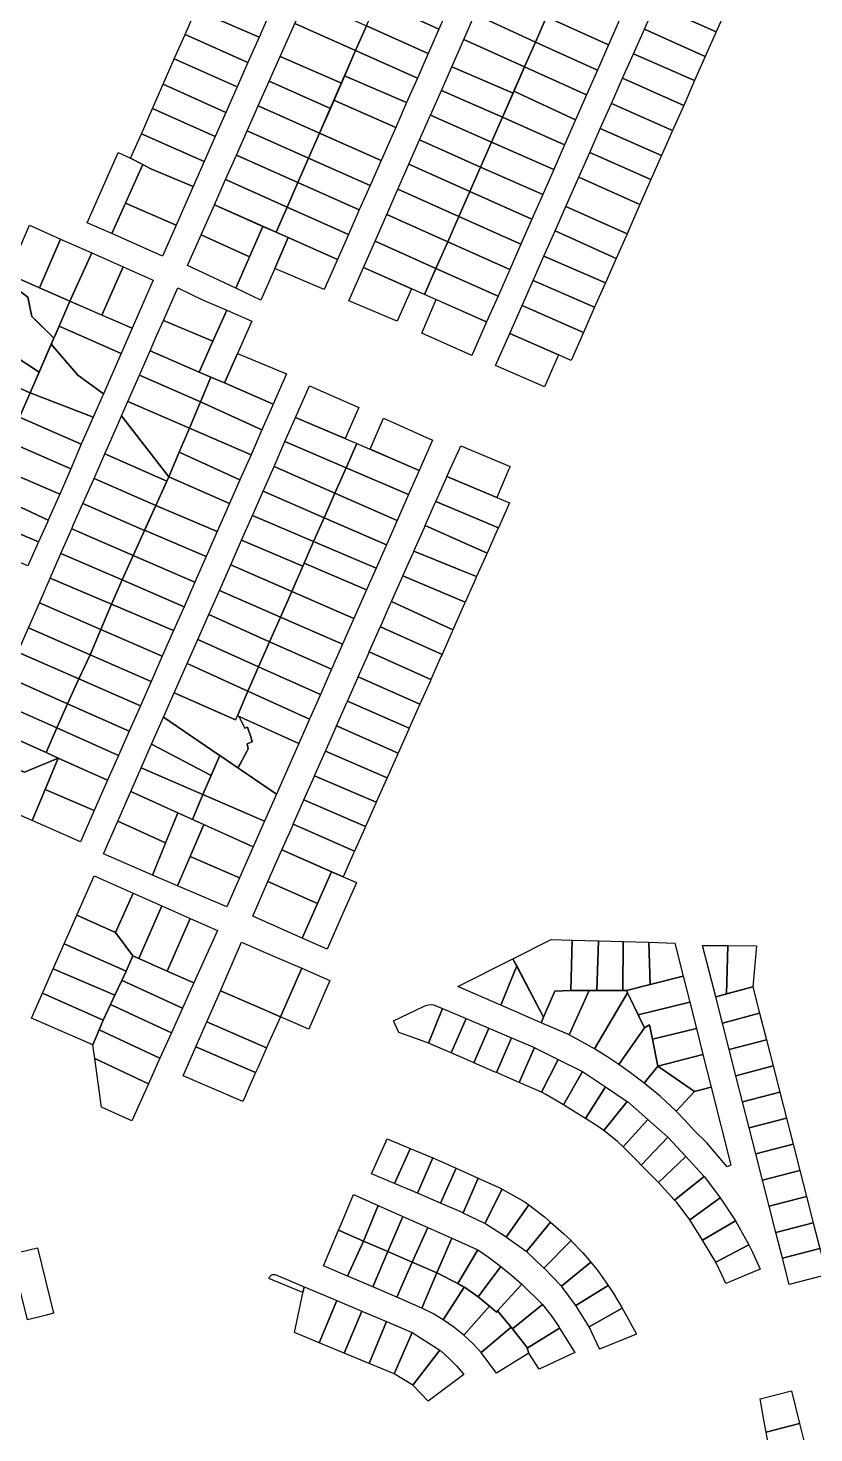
# Model space of a CAD drawing. Header units: millimetres. Extents: x 522658 to 553925, y 7796479 to 7820139.
# Drawn here: x 543915 to 544265, y 7802798 to 7803423 of the extents above; entities that cross this region are included whole.
import ezdxf

# ---------------------------------------------------------------- set-up
doc = ezdxf.new("R2010")
doc.units = ezdxf.units.MM
doc.layers.add('ZONA RESIDENCIAL 2 (ZR_2)', color=2, linetype='Continuous')

msp = doc.modelspace()

# ---------------------------------------------------------------- linework, layer by layer
at = {"layer": 'ZONA RESIDENCIAL 2 (ZR_2)'}
for points in [[(544018.38, 7803419.38), (543990.26, 7803431.51), (543995.09, 7803442.48), (544023.14, 7803430.17), (544018.38, 7803419.38)], [(544103.47, 7803434.17), (544098.46, 7803422.82), (544071, 7803435.31), (544075.85, 7803446.39), (544103.47, 7803434.17)], [(544146.42, 7803428.32), (544141.51, 7803417.17), (544114.45, 7803429.5), (544119.28, 7803440.48), (544146.42, 7803428.32)], [(544226.68, 7803432.41), (544221.98, 7803421.77), (544194.73, 7803433.71), (544199.46, 7803444.4), (544226.68, 7803432.41)], [(544066.22, 7803424.4), (544061.37, 7803413.33), (544034.29, 7803425.45), (544039.18, 7803436.47), (544066.22, 7803424.4)], [(544098.46, 7803422.82), (544093.74, 7803412.11), (544066.22, 7803424.4), (544071, 7803435.31), (544098.46, 7803422.82)], [(544178.93, 7803427.11), (544174.03, 7803415.96), (544146.42, 7803428.32), (544151.26, 7803439.31), (544178.93, 7803427.11)], [(544013.37, 7803408.02), (543985.41, 7803420.5), (543990.26, 7803431.51), (544018.38, 7803419.38), (544013.37, 7803408.02)], [(544141.51, 7803417.17), (544136.65, 7803406.13), (544109.54, 7803418.33), (544114.45, 7803429.5), (544141.51, 7803417.17)], [(544174.03, 7803415.96), (544169.04, 7803404.63), (544141.51, 7803417.17), (544146.42, 7803428.32), (544174.03, 7803415.96)], [(544217.09, 7803410.7), (544189.97, 7803422.95), (544194.73, 7803433.71), (544221.98, 7803421.77), (544217.09, 7803410.7)], [(544055.02, 7803398.83), (544027.73, 7803410.66), (544034.29, 7803425.45), (544061.37, 7803413.33), (544055.02, 7803398.83)], [(544093.74, 7803412.11), (544088.85, 7803401.03), (544061.37, 7803413.33), (544066.22, 7803424.4), (544093.74, 7803412.11)], [(544212.35, 7803399.96), (544185.07, 7803411.87), (544189.97, 7803422.95), (544217.09, 7803410.7), (544212.35, 7803399.96)], [(544008.63, 7803397.26), (543980.61, 7803409.62), (543985.41, 7803420.5), (544013.37, 7803408.02), (544008.63, 7803397.26)], [(544136.65, 7803406.13), (544131.46, 7803394.33), (544104.15, 7803406.08), (544109.54, 7803418.33), (544136.65, 7803406.13)], [(544169.04, 7803404.63), (544164.24, 7803393.71), (544136.65, 7803406.13), (544141.51, 7803417.17), (544169.04, 7803404.63)], [(544003.59, 7803385.83), (543975.66, 7803398.39), (543980.61, 7803409.62), (544008.63, 7803397.26), (544003.59, 7803385.83)], [(544055.02, 7803398.83), (544050.1, 7803387.62), (544022.88, 7803399.71), (544027.73, 7803410.66), (544055.02, 7803398.83)], [(544084.06, 7803390.17), (544056.46, 7803402.14), (544061.37, 7803413.33), (544088.85, 7803401.03), (544084.06, 7803390.17)], [(544207.49, 7803388.95), (544180.29, 7803401.06), (544185.07, 7803411.87), (544212.35, 7803399.96), (544207.49, 7803388.95)], [(544131.46, 7803394.33), (544126.75, 7803383.62), (544099.55, 7803395.62), (544104.15, 7803406.08), (544131.46, 7803394.33)], [(544164.24, 7803393.71), (544159.29, 7803382.45), (544131.86, 7803395.23), (544136.65, 7803406.13), (544164.24, 7803393.71)], [(544003.59, 7803385.83), (543998.83, 7803375.04), (543970.86, 7803387.51), (543975.66, 7803398.39), (544003.59, 7803385.83)], [(544050.1, 7803387.62), (544045.25, 7803376.55), (544017.99, 7803388.69), (544022.88, 7803399.71), (544050.1, 7803387.62)], [(544084.06, 7803390.17), (544079.2, 7803379.14), (544051.68, 7803391.23), (544056.46, 7803402.14), (544084.06, 7803390.17)], [(544202.53, 7803377.7), (544175.3, 7803389.78), (544180.29, 7803401.06), (544207.49, 7803388.95), (544202.53, 7803377.7)], [(544079.2, 7803379.14), (544072.67, 7803364.34), (544045.25, 7803376.55), (544051.68, 7803391.23), (544079.2, 7803379.14)], [(544126.75, 7803383.62), (544121.9, 7803372.59), (544094.69, 7803384.57), (544099.55, 7803395.62), (544126.75, 7803383.62)], [(544159.29, 7803382.45), (544154.43, 7803371.41), (544126.75, 7803383.62), (544131.86, 7803395.23), (544159.29, 7803382.45)], [(543998.83, 7803375.04), (543993.97, 7803364.01), (543965.93, 7803376.33), (543970.86, 7803387.51), (543998.83, 7803375.04)], [(544045.25, 7803376.55), (544040.38, 7803365.44), (544013.07, 7803377.6), (544017.99, 7803388.69), (544045.25, 7803376.55)], [(544121.9, 7803372.59), (544117.02, 7803361.49), (544089.83, 7803373.52), (544094.43, 7803383.98), (544094.69, 7803384.57), (544121.9, 7803372.59)], [(544197.66, 7803366.68), (544170.35, 7803378.59), (544175.3, 7803389.78), (544202.53, 7803377.7), (544197.66, 7803366.68)], [(544121.9, 7803372.59), (544126.75, 7803383.62), (544154.43, 7803371.41), (544149.59, 7803360.41), (544121.9, 7803372.59)], [(544192.92, 7803355.94), (544165.65, 7803367.96), (544170.35, 7803378.59), (544197.66, 7803366.68), (544192.92, 7803355.94)], [(543970.19, 7803360.73), (543961.13, 7803365.43), (543965.93, 7803376.33), (543993.97, 7803364.01), (543989.06, 7803352.87), (543970.19, 7803360.73)], [(544040.38, 7803365.44), (544035.61, 7803354.55), (544008.26, 7803366.75), (544013.07, 7803377.6), (544040.38, 7803365.44)], [(544072.67, 7803364.34), (544067.77, 7803353.24), (544040.38, 7803365.44), (544045.25, 7803376.55), (544072.67, 7803364.34)], [(544117.02, 7803361.49), (544112.22, 7803350.59), (544085.09, 7803362.75), (544089.83, 7803373.52), (544117.02, 7803361.49)], [(544117.02, 7803361.49), (544121.9, 7803372.59), (544149.59, 7803360.41), (544144.68, 7803349.25), (544117.02, 7803361.49)], [(543966.41, 7803362.31), (543952.77, 7803331.8), (543941.85, 7803336.65), (543955.3, 7803367.17), (543955.62, 7803367.89), (543961.13, 7803365.43), (543966.55, 7803362.62), (543966.41, 7803362.31)], [(544035.61, 7803354.55), (544030.85, 7803343.67), (544003.46, 7803355.93), (544008.26, 7803366.75), (544035.61, 7803354.55)], [(544067.77, 7803353.24), (544062.96, 7803342.34), (544035.61, 7803354.55), (544040.38, 7803365.44), (544067.77, 7803353.24)], [(544188.02, 7803344.85), (544160.81, 7803357.02), (544165.65, 7803367.96), (544192.92, 7803355.94), (544188.02, 7803344.85)], [(543989.06, 7803352.87), (543981.46, 7803335.63), (543958.84, 7803345.37), (543966.41, 7803362.31), (543966.55, 7803362.62), (543970.19, 7803360.73), (543989.06, 7803352.87)], [(544112.22, 7803350.59), (544107.31, 7803339.44), (544080.18, 7803351.59), (544085.09, 7803362.75), (544112.22, 7803350.59)], [(544144.68, 7803349.25), (544139.83, 7803338.22), (544112.22, 7803350.59), (544117.02, 7803361.49), (544144.68, 7803349.25)], [(544030.85, 7803343.67), (544025.92, 7803332.42), (543998.44, 7803344.6), (544003.46, 7803355.93), (544030.85, 7803343.67)], [(544062.96, 7803342.34), (544058.16, 7803331.46), (544030.85, 7803343.67), (544035.61, 7803354.55), (544062.96, 7803342.34)], [(544182.24, 7803331.76), (544155.02, 7803343.94), (544160.81, 7803357.02), (544188.02, 7803344.85), (544182.24, 7803331.76)], [(544107.31, 7803339.44), (544102.38, 7803328.22), (544075.23, 7803340.33), (544080.18, 7803351.59), (544107.31, 7803339.44)], [(544139.83, 7803338.22), (544134.93, 7803327.07), (544107.31, 7803339.44), (544112.22, 7803350.59), (544139.83, 7803338.22)], [(543981.46, 7803335.63), (543975.35, 7803321.77), (543952.77, 7803331.8), (543958.84, 7803345.37), (543981.46, 7803335.63)], [(544014.14, 7803321.55), (543992.5, 7803331.21), (543998.44, 7803344.6), (544020.06, 7803335.02), (544014.14, 7803321.55)], [(544058.16, 7803331.46), (544053.24, 7803320.31), (544025.92, 7803332.42), (544030.85, 7803343.67), (544058.16, 7803331.46)], [(544102.38, 7803328.22), (544097.15, 7803316.32), (544070, 7803328.43), (544075.23, 7803340.33), (544102.38, 7803328.22)], [(544177.4, 7803320.78), (544150.19, 7803333.03), (544155.02, 7803343.94), (544182.24, 7803331.76), (544177.4, 7803320.78)], [(543929.98, 7803329.42), (543920.49, 7803307.7), (543906.79, 7803313.69), (543916.18, 7803335.55), (543929.98, 7803329.42)], [(544007.96, 7803307.49), (544020.06, 7803335.02), (544025.92, 7803332.42), (544031.27, 7803330.05), (544025.39, 7803316.32), (544019.17, 7803302.18), (544007.96, 7803307.49)], [(544134.93, 7803327.07), (544130.01, 7803315.89), (544102.38, 7803328.22), (544107.31, 7803339.44), (544134.93, 7803327.07)], [(543943.86, 7803323.26), (543934.08, 7803301.75), (543920.49, 7803307.7), (543929.98, 7803329.42), (543943.86, 7803323.26)], [(544014.14, 7803321.55), (544007.96, 7803307.49), (543986.5, 7803317.66), (543992.5, 7803331.21), (544014.14, 7803321.55)], [(544025.39, 7803316.32), (544031.27, 7803330.05), (544053.24, 7803320.31), (544047.31, 7803306.87), (544025.39, 7803316.32)], [(544097.15, 7803316.32), (544092.04, 7803304.7), (544064.85, 7803316.71), (544070, 7803328.43), (544097.15, 7803316.32)], [(544130.01, 7803315.89), (544124.78, 7803303.99), (544097.15, 7803316.32), (544102.38, 7803328.22), (544130.01, 7803315.89)], [(544172.61, 7803309.92), (544145.23, 7803321.82), (544150.19, 7803333.03), (544177.4, 7803320.78), (544172.61, 7803309.92)], [(543934.08, 7803301.75), (543943.86, 7803323.26), (543957.8, 7803317.07), (543948.37, 7803295.5), (543934.08, 7803301.75)], [(544167.79, 7803299), (544140.42, 7803310.94), (544145.23, 7803321.82), (544172.61, 7803309.92), (544168.26, 7803300.07), (544167.79, 7803299)], [(543948.37, 7803295.5), (543957.8, 7803317.07), (543971.16, 7803311.13), (543961.77, 7803289.64), (543948.37, 7803295.5)], [(544086.21, 7803307.28), (544079.88, 7803292.86), (544058.33, 7803301.87), (544064.85, 7803316.71), (544086.21, 7803307.28)], [(544092.04, 7803304.7), (544097.15, 7803316.32), (544124.78, 7803303.99), (544119.72, 7803292.48), (544092.04, 7803304.7)], [(543926.98, 7803285.32), (543920.42, 7803270.15), (543909.19, 7803277.53), (543895.2, 7803286.69), (543901.06, 7803300.34), (543902.31, 7803303.25), (543905.62, 7803310.97), (543915.3, 7803303.44), (543917.15, 7803294.91), (543919.32, 7803292.8), (543926.98, 7803285.32)], [(543926.98, 7803285.32), (543917.15, 7803294.91), (543915.3, 7803303.44), (543905.62, 7803310.97), (543906.79, 7803313.69), (543934.08, 7803301.75), (543927.35, 7803286.18), (543926.98, 7803285.32)], [(544167.79, 7803299), (544162.85, 7803287.81), (544135.49, 7803299.79), (544140.42, 7803310.94), (544167.79, 7803299)], [(544003.99, 7803297.77), (543997.78, 7803283.91), (543987.09, 7803288.4), (543975.78, 7803293.15), (543982.15, 7803307.66), (543993.17, 7803302.38), (544003.99, 7803297.77)], [(543956.9, 7803278.49), (543929.25, 7803290.58), (543934.08, 7803301.75), (543961.77, 7803289.64), (543956.9, 7803278.49)], [(544002.9, 7803265.31), (543996.86, 7803267.94), (543991.72, 7803270.17), (543997.78, 7803283.91), (544003.99, 7803297.77), (544015.1, 7803292.85), (544008.69, 7803278.39), (544002.9, 7803265.31)], [(544113.13, 7803277.5), (544090.78, 7803287.49), (544097.26, 7803302.4), (544119.72, 7803292.48), (544113.13, 7803277.5)], [(544162.85, 7803287.81), (544157.33, 7803275.3), (544151.74, 7803277.76), (544129.98, 7803287.33), (544135.49, 7803299.79), (544162.85, 7803287.81)], [(543949.04, 7803260.52), (543937.63, 7803268.71), (543925.79, 7803282.56), (543929.25, 7803290.58), (543956.9, 7803278.49), (543949.04, 7803260.52)], [(543991.72, 7803270.17), (543969.85, 7803279.68), (543972.74, 7803286.25), (543975.78, 7803293.15), (543997.78, 7803283.91), (543991.72, 7803270.17)], [(543920.42, 7803270.15), (543916.4, 7803260.84), (543889.2, 7803272.73), (543895.2, 7803286.69), (543920.42, 7803270.15)], [(544145.45, 7803263.5), (544123.68, 7803273.08), (544129.98, 7803287.33), (544151.74, 7803277.76), (544145.45, 7803263.5)], [(543949.04, 7803260.52), (543944.49, 7803250.1), (543916.4, 7803260.84), (543925.79, 7803282.56), (543937.63, 7803268.71), (543949.04, 7803260.52)], [(543996.86, 7803267.94), (543992.22, 7803256.91), (543965.05, 7803268.79), (543969.71, 7803279.37), (543969.85, 7803279.68), (543991.72, 7803270.17), (543996.86, 7803267.94)], [(544024.68, 7803255.84), (544022.29, 7803256.88), (544002.9, 7803265.31), (544008.69, 7803278.39), (544030.65, 7803269.38), (544024.68, 7803255.84)], [(543911.72, 7803250), (543884.55, 7803261.88), (543889.2, 7803272.73), (543916.4, 7803260.84), (543911.72, 7803250)], [(543992.22, 7803256.91), (543987.3, 7803245.21), (543959.88, 7803257.05), (543965.05, 7803268.79), (543992.22, 7803256.91)], [(543996.86, 7803267.94), (544002.9, 7803265.31), (544022.29, 7803256.88), (544024.68, 7803255.84), (544024.55, 7803255.54), (544024.38, 7803255.15), (544019.63, 7803244.37), (543992.22, 7803256.91), (543996.86, 7803267.94)], [(543944.49, 7803250.1), (543939.19, 7803237.98), (543911.72, 7803250), (543916.4, 7803260.84), (543944.49, 7803250.1)], [(544062.76, 7803254.4), (544056.65, 7803240.5), (544034.64, 7803249.91), (544040.83, 7803263.97), (544062.76, 7803254.4)], [(543978.13, 7803223.41), (543967.27, 7803237.43), (543957.05, 7803250.62), (543959.88, 7803257.05), (543987.3, 7803245.21), (543982.77, 7803234.44), (543978.13, 7803223.41)], [(543987.3, 7803245.21), (543992.22, 7803256.91), (544019.63, 7803244.37), (544014.78, 7803233.35), (543987.3, 7803245.21)], [(543939.19, 7803237.98), (543934.49, 7803226.99), (543906.98, 7803239.03), (543911.72, 7803250), (543939.19, 7803237.98)], [(543978.13, 7803223.41), (543977.3, 7803221.59), (543949.62, 7803233.75), (543955.39, 7803246.85), (543956.91, 7803250.3), (543957.05, 7803250.62), (543967.27, 7803237.43), (543978.13, 7803223.41)], [(544061.84, 7803238.28), (544057.11, 7803227.52), (544029.9, 7803239.16), (544034.64, 7803249.91), (544061.84, 7803238.28)], [(544095.65, 7803239.86), (544089.7, 7803226.36), (544067.77, 7803235.74), (544073.85, 7803249.57), (544095.65, 7803239.86)], [(543982.77, 7803234.44), (543987.3, 7803245.21), (544014.78, 7803233.35), (544009.85, 7803222.16), (543982.77, 7803234.44)], [(543902.07, 7803227.68), (543906.98, 7803239.03), (543934.49, 7803226.99), (543929.82, 7803216.07), (543929.66, 7803215.71), (543902.07, 7803227.68)], [(544005.22, 7803211.65), (543978.13, 7803223.41), (543982.77, 7803234.44), (544009.85, 7803222.16), (544005.22, 7803211.65)], [(544057.11, 7803227.52), (544052.13, 7803216.18), (544025.02, 7803228.12), (544029.9, 7803239.16), (544057.11, 7803227.52)], [(544057.11, 7803227.52), (544061.84, 7803238.28), (544089.7, 7803226.36), (544084.96, 7803215.61), (544057.11, 7803227.52)], [(544129.67, 7803226.92), (544124.22, 7803214.23), (544102.06, 7803223.57), (544107.73, 7803236.31), (544108.16, 7803237.28), (544130.14, 7803228.02), (544129.67, 7803226.92)], [(543897.36, 7803216.76), (543902.07, 7803227.68), (543929.66, 7803215.71), (543924.48, 7803204.19), (543897.36, 7803216.76)], [(543977.3, 7803221.59), (543972.38, 7803210.75), (543944.87, 7803222.73), (543949.62, 7803233.75), (543977.3, 7803221.59)], [(544052.13, 7803216.18), (544047.33, 7803205.24), (544020.16, 7803217.09), (544025.02, 7803228.12), (544052.13, 7803216.18)], [(543972.38, 7803210.75), (543967.28, 7803199.52), (543939.89, 7803211.64), (543944.87, 7803222.73), (543972.38, 7803210.75)], [(544005.22, 7803211.65), (543999.73, 7803199.17), (543972.38, 7803210.75), (543977.3, 7803221.59), (543978.13, 7803223.41), (544005.22, 7803211.65)], [(544052.13, 7803216.18), (544057.11, 7803227.52), (544084.96, 7803215.61), (544079.83, 7803203.97), (544052.13, 7803216.18)], [(544129.45, 7803210.93), (544124.93, 7803200.77), (544097.13, 7803212.48), (544101.71, 7803222.78), (544102.06, 7803223.57), (544124.22, 7803214.23), (544129.86, 7803211.85), (544129.45, 7803210.93)], [(543892.78, 7803206.17), (543897.36, 7803216.76), (543924.48, 7803204.19), (543924.1, 7803203.36), (543920.14, 7803194.57), (543892.78, 7803206.17)], [(544047.33, 7803205.24), (544042.66, 7803194.64), (544015.38, 7803206.23), (544020.16, 7803217.09), (544047.33, 7803205.24)], [(544047.33, 7803205.24), (544052.13, 7803216.18), (544079.83, 7803203.97), (544075.06, 7803193.15), (544047.33, 7803205.24)], [(543967.28, 7803199.52), (543962.27, 7803188.48), (543934.93, 7803200.38), (543935.62, 7803201.95), (543939.89, 7803211.64), (543967.28, 7803199.52)], [(543994.81, 7803188.02), (543967.34, 7803199.66), (543972.38, 7803210.75), (543999.73, 7803199.17), (543994.81, 7803188.02)], [(544124.47, 7803199.74), (544119.9, 7803189.47), (544092.34, 7803201.73), (544096.71, 7803211.54), (544097.13, 7803212.48), (544124.93, 7803200.77), (544124.47, 7803199.74)], [(543915.32, 7803183.85), (543888.12, 7803195.38), (543892.78, 7803206.17), (543920.14, 7803194.57), (543915.32, 7803183.85)], [(544037.85, 7803183.7), (544010.56, 7803195.29), (544015.38, 7803206.23), (544042.66, 7803194.64), (544037.85, 7803183.7)], [(544042.66, 7803194.64), (544047.33, 7803205.24), (544075.06, 7803193.15), (544070.5, 7803182.81), (544042.66, 7803194.64)], [(543962.27, 7803188.48), (543957.31, 7803177.53), (543930.09, 7803189.28), (543934.93, 7803200.38), (543962.27, 7803188.48)], [(543994.81, 7803188.02), (543994.67, 7803187.7), (543989.75, 7803176.53), (543962.27, 7803188.48), (543967.28, 7803199.52), (543967.34, 7803199.66), (543994.81, 7803188.02)], [(544119.04, 7803187.53), (544115.27, 7803179.04), (544106.97, 7803182.42), (544087.32, 7803190.43), (544091.97, 7803200.89), (544092.34, 7803201.73), (544119.9, 7803189.47), (544119.61, 7803188.82), (544119.04, 7803187.53)], [(544037.85, 7803183.7), (544032.91, 7803172.45), (544005.71, 7803184.27), (544010.56, 7803195.29), (544037.85, 7803183.7)], [(544066.27, 7803173.19), (544038.43, 7803185.02), (544042.66, 7803194.64), (544070.5, 7803182.81), (544066.27, 7803173.19)], [(544114.14, 7803176.5), (544110.17, 7803167.59), (544082.4, 7803179.37), (544086.49, 7803188.57), (544086.92, 7803189.53), (544087.32, 7803190.43), (544106.97, 7803182.42), (544115.27, 7803179.04), (544114.14, 7803176.5)], [(543957.31, 7803177.53), (543952.7, 7803166.76), (543925.34, 7803178.4), (543930.09, 7803189.28), (543957.31, 7803177.53)], [(543957.31, 7803177.53), (543962.27, 7803188.48), (543989.75, 7803176.53), (543984.94, 7803165.61), (543957.31, 7803177.53)], [(544032.91, 7803172.45), (544027.88, 7803161.01), (544000.68, 7803172.84), (544005.71, 7803184.27), (544032.91, 7803172.45)], [(544066.27, 7803173.19), (544060.63, 7803160.41), (544032.91, 7803172.45), (544038.43, 7803185.02), (544066.27, 7803173.19)], [(543952.7, 7803166.76), (543947.89, 7803155.49), (543920.55, 7803167.42), (543925.34, 7803178.4), (543952.7, 7803166.76)], [(544109.32, 7803165.67), (544104.71, 7803155.29), (544077.35, 7803168.02), (544082.08, 7803178.66), (544082.4, 7803179.37), (544110.17, 7803167.59), (544109.91, 7803167), (544109.32, 7803165.67)], [(543952.7, 7803166.76), (543957.31, 7803177.53), (543984.94, 7803165.61), (543980.28, 7803155.03), (543952.7, 7803166.76)], [(544027.88, 7803161.01), (544023.07, 7803150.05), (543995.97, 7803162.15), (544000.68, 7803172.84), (544027.88, 7803161.01)], [(544060.63, 7803160.41), (544055.58, 7803148.96), (544027.88, 7803161.01), (544032.91, 7803172.45), (544060.63, 7803160.41)], [(543947.89, 7803155.49), (543943.09, 7803144.24), (543915.65, 7803156.2), (543920.55, 7803167.42), (543947.89, 7803155.49)], [(543947.89, 7803155.49), (543952.7, 7803166.76), (543980.28, 7803155.03), (543975.23, 7803143.57), (543947.89, 7803155.49)], [(544099.84, 7803144.34), (544072.38, 7803156.74), (544076.9, 7803167), (544077.35, 7803168.02), (544104.71, 7803155.29), (544104.51, 7803154.83), (544104.27, 7803154.3), (544099.84, 7803144.34)], [(544023.07, 7803150.05), (544018.15, 7803138.86), (543991.04, 7803150.96), (543995.97, 7803162.15), (544023.07, 7803150.05)], [(544023.07, 7803150.05), (544027.88, 7803161.01), (544055.58, 7803148.96), (544050.64, 7803137.75), (544023.07, 7803150.05)], [(543943.09, 7803144.24), (543938.12, 7803133.5), (543910.92, 7803145.36), (543915.65, 7803156.2), (543943.09, 7803144.24)], [(543943.09, 7803144.24), (543947.89, 7803155.49), (543975.23, 7803143.57), (543970.3, 7803132.37), (543943.09, 7803144.24)], [(544094.92, 7803133.27), (544067.42, 7803145.49), (544072.13, 7803156.18), (544072.18, 7803156.29), (544072.38, 7803156.74), (544099.84, 7803144.34), (544099.71, 7803144.04), (544099.38, 7803143.3), (544094.92, 7803133.27)], [(544018.15, 7803138.86), (544013.4, 7803128.04), (543986.35, 7803140.31), (543991.04, 7803150.96), (544018.15, 7803138.86)], [(544018.15, 7803138.86), (544023.07, 7803150.05), (544050.64, 7803137.75), (544045.7, 7803126.56), (544018.15, 7803138.86)], [(543938.12, 7803133.5), (543933.01, 7803122.44), (543906.11, 7803134.34), (543910.92, 7803145.36), (543938.12, 7803133.5)], [(543938.12, 7803133.5), (543943.09, 7803144.24), (543970.3, 7803132.37), (543965.53, 7803121.54), (543938.12, 7803133.5)], [(544013.4, 7803128.04), (544008.68, 7803117.09), (544007.86, 7803115.22), (543980.58, 7803127.21), (543986.35, 7803140.31), (544013.4, 7803128.04)], [(544089.98, 7803122.16), (544062.51, 7803134.33), (544067.07, 7803144.69), (544067.42, 7803145.49), (544094.92, 7803133.27), (544094.65, 7803132.66), (544089.98, 7803122.16)], [(543933.01, 7803122.44), (543928.3, 7803111.63), (543901.43, 7803123.63), (543906.11, 7803134.34), (543933.01, 7803122.44)], [(544013.4, 7803128.04), (544018.15, 7803138.86), (544045.7, 7803126.56), (544040.86, 7803115.58), (544013.4, 7803128.04)], [(544089.85, 7803121.87), (544085.24, 7803111.5), (544057.78, 7803123.61), (544062.31, 7803133.88), (544062.51, 7803134.33), (544089.98, 7803122.16), (544089.85, 7803121.87)], [(543933.01, 7803122.44), (543938.12, 7803133.5), (543965.53, 7803121.54), (543960.56, 7803110.25), (543933.01, 7803122.44)], [(544008.68, 7803117.09), (544013.4, 7803128.04), (544040.86, 7803115.58), (544036.05, 7803104.67), (544008.68, 7803117.09)], [(543928.3, 7803111.63), (543923.52, 7803100.64), (543896.66, 7803112.7), (543901.43, 7803123.63), (543928.3, 7803111.63)], [(543928.3, 7803111.63), (543933.01, 7803122.44), (543960.56, 7803110.25), (543955.77, 7803099.37), (543928.3, 7803111.63)], [(543980.58, 7803127.21), (544007.86, 7803115.22), (544008.68, 7803117.09), (544009.47, 7803116.73), (544009.68, 7803116.29), (544012.01, 7803111.46), (544013.17, 7803111.97), (544014.76, 7803107.65), (544015.32, 7803105.47), (544013, 7803104.51), (544013.5, 7803102.25), (544013.07, 7803101.44), (544009.72, 7803095.37), (544008.89, 7803093.86), (544000.85, 7803099.37), (544000.57, 7803099.56), (543975.86, 7803116.5), (543980.58, 7803127.21)], [(544080.32, 7803100.46), (544052.9, 7803112.55), (544057.46, 7803122.89), (544057.78, 7803123.61), (544085.24, 7803111.5), (544085.05, 7803111.08), (544080.32, 7803100.46)], [(543997.05, 7803090.5), (543970.5, 7803104.35), (543975.86, 7803116.5), (544000.57, 7803099.56), (544000.85, 7803099.37), (543997.05, 7803090.5)], [(544013.07, 7803101.44), (544013.5, 7803102.25), (544013, 7803104.51), (544015.32, 7803105.47), (544014.76, 7803107.65), (544013.17, 7803111.97), (544012.01, 7803111.46), (544009.68, 7803116.29), (544009.47, 7803116.73), (544036.05, 7803104.67), (544031.59, 7803094.54), (544026.08, 7803082.07), (544008.89, 7803093.86), (544009.72, 7803095.37), (544013.07, 7803101.44)], [(543928.92, 7803098.22), (543913.81, 7803091.86), (543909.9, 7803093.63), (543891.86, 7803101.71), (543896.66, 7803112.7), (543923.52, 7803100.64), (543928.92, 7803098.22)], [(543923.52, 7803100.64), (543928.3, 7803111.63), (543955.77, 7803099.37), (543950.91, 7803088.35), (543928.92, 7803098.22), (543923.52, 7803100.64)], [(544075.44, 7803089.45), (544047.92, 7803101.27), (544052.74, 7803112.19), (544052.9, 7803112.55), (544080.32, 7803100.46), (544080.17, 7803100.11), (544075.44, 7803089.45)], [(543997.05, 7803090.5), (543993.38, 7803081.92), (543992.53, 7803082.29), (543965.87, 7803093.83), (543970.5, 7803104.35), (543997.05, 7803090.5)], [(543928.92, 7803098.22), (543923.06, 7803084.16), (543917.31, 7803070.35), (543902.55, 7803076.8), (543909.9, 7803093.63), (543913.81, 7803091.86), (543928.92, 7803098.22)], [(543944.98, 7803074.87), (543923.06, 7803084.16), (543928.92, 7803098.22), (543950.91, 7803088.35), (543944.98, 7803074.87)], [(543993.38, 7803081.92), (544000.85, 7803099.37), (544026.08, 7803082.07), (544020.78, 7803070.06), (543993.38, 7803081.92)], [(544070.56, 7803078.51), (544043.09, 7803090.31), (544047.8, 7803100.99), (544047.92, 7803101.27), (544075.44, 7803089.45), (544075.31, 7803089.17), (544070.56, 7803078.51)], [(543993.38, 7803081.92), (543988.65, 7803070.89), (543987.7, 7803071.32), (543961.22, 7803083.26), (543965.87, 7803093.83), (543992.53, 7803082.29), (543993.38, 7803081.92)], [(544065.79, 7803067.79), (544038.36, 7803079.55), (544042.92, 7803089.92), (544043.09, 7803090.31), (544070.56, 7803078.51), (544070.37, 7803078.08), (544065.79, 7803067.79)], [(543944.98, 7803074.87), (543938.84, 7803060.93), (543917.31, 7803070.35), (543923.06, 7803084.16), (543944.98, 7803074.87)], [(543976.74, 7803060.48), (543955.42, 7803070.1), (543961.22, 7803083.26), (543982.23, 7803073.79), (543976.74, 7803060.48)], [(543988.65, 7803070.89), (543993.38, 7803081.92), (544020.78, 7803070.06), (544015.76, 7803058.67), (543988.65, 7803070.89)], [(544065.45, 7803067.02), (544060.89, 7803056.76), (544033.61, 7803068.8), (544038.07, 7803078.9), (544038.36, 7803079.55), (544065.79, 7803067.79), (544065.68, 7803067.53), (544065.45, 7803067.02)], [(543993.79, 7803068.58), (543981.99, 7803041.32), (543970.82, 7803046.12), (543982.23, 7803073.79), (543993.79, 7803068.58)], [(543976.74, 7803060.48), (543970.82, 7803046.12), (543949, 7803055.5), (543955.42, 7803070.1), (543976.74, 7803060.48)], [(544009.67, 7803044.87), (543987.62, 7803054.34), (543993.79, 7803068.58), (544015.76, 7803058.67), (544009.67, 7803044.87)], [(544055.79, 7803045.29), (544028.56, 7803057.33), (544033.34, 7803068.18), (544033.61, 7803068.8), (544060.89, 7803056.76), (544060.61, 7803056.12), (544055.79, 7803045.29)], [(544009.67, 7803044.87), (544003.95, 7803031.89), (543981.99, 7803041.32), (543987.62, 7803054.34), (544009.67, 7803044.87)], [(544050.5, 7803047.24), (544044.42, 7803033.45), (544022.33, 7803043.21), (544028.41, 7803057), (544028.56, 7803057.33), (544050.64, 7803047.57), (544050.5, 7803047.24)], [(544055.53, 7803028.66), (544048.67, 7803013.11), (544037.61, 7803017.99), (544044.42, 7803033.45), (544050.5, 7803047.24), (544050.64, 7803047.57), (544055.79, 7803045.29), (544061.72, 7803042.73), (544061.56, 7803042.36), (544055.53, 7803028.66)], [(543962.27, 7803038.02), (543954.4, 7803020.53), (543937.15, 7803028.18), (543944.88, 7803045.74), (543962.27, 7803038.02)], [(544044.42, 7803033.45), (544037.61, 7803017.99), (544015.51, 7803027.75), (544022.33, 7803043.21), (544044.42, 7803033.45)], [(543954.4, 7803020.53), (543962.27, 7803038.02), (543975.07, 7803032.34), (543964.81, 7803008.87), (543962.07, 7803010.09), (543954.4, 7803020.53)], [(543959.19, 7803003.24), (543958.9, 7803003.37), (543931.57, 7803015.49), (543937.15, 7803028.18), (543954.4, 7803020.53), (543962.07, 7803010.09), (543959.19, 7803003.24)], [(543964.81, 7803008.87), (543975.07, 7803032.34), (543987.72, 7803026.73), (543977.45, 7803003.27), (543964.81, 7803008.87)], [(543977.45, 7803003.27), (543987.72, 7803026.73), (543999.81, 7803021.37), (543989.3, 7802998.02), (543977.45, 7803003.27)], [(543959.19, 7803003.24), (543957.26, 7802999.15), (543954.19, 7802992.63), (543926.69, 7803004.4), (543931.57, 7803015.49), (543958.9, 7803003.37), (543959.19, 7803003.24)], [(544037.39, 7803004.56), (544027.83, 7802982.98), (544014.99, 7802988.55), (544001.14, 7802994.56), (544010.59, 7803016.18), (544024.55, 7803010.13), (544037.39, 7803004.56)], [(544157.76, 7803017.1), (544157.22, 7802994.69), (544150.1, 7802994.4), (544145.05, 7802982.78), (544131.44, 7803008.81), (544148.52, 7803017.36), (544157.76, 7803017.1)], [(544169.53, 7803016.77), (544168.73, 7802994.72), (544157.22, 7802994.69), (544157.76, 7803017.1), (544169.53, 7803016.77)], [(544180.58, 7803016.46), (544180.38, 7802994.75), (544168.73, 7802994.72), (544169.53, 7803016.77), (544180.58, 7803016.46)], [(544192.03, 7803016.14), (544192.58, 7802997.41), (544181.96, 7802994.75), (544180.38, 7802994.75), (544180.58, 7803016.46), (544192.03, 7803016.14)], [(544192.58, 7802997.41), (544192.03, 7803016.14), (544203.53, 7803015.81), (544207.24, 7803001.09), (544192.58, 7802997.41)], [(543989.3, 7802998.02), (543984.23, 7802986.76), (543957.43, 7802999.07), (543957.26, 7802999.15), (543959.19, 7803003.24), (543962.07, 7803010.09), (543977.45, 7803003.27), (543989.3, 7802998.02)], [(544133.11, 7803005.62), (544126.09, 7802988.15), (544106.91, 7802996.53), (544131.44, 7803008.81), (544133.11, 7803005.62)], [(544227.11, 7803014.67), (544226.55, 7802993.12), (544221.77, 7802991.82), (544215.93, 7803014.7), (544227.11, 7803014.67)], [(544239.9, 7803014.64), (544238.28, 7802996.32), (544226.55, 7802993.12), (544227.11, 7803014.67), (544239.9, 7803014.64)], [(543954.19, 7802992.63), (543952.2, 7802988.41), (543948.95, 7802981.5), (543921.89, 7802993.49), (543926.69, 7803004.4), (543954.19, 7802992.63)], [(544049.86, 7802999.15), (544040.59, 7802977.44), (544027.83, 7802982.98), (544037.39, 7803004.56), (544049.86, 7802999.15)], [(544126.09, 7802988.15), (544133.11, 7803005.62), (544145.05, 7802982.78), (544143.99, 7802980.34), (544126.09, 7802988.15)], [(543979.33, 7802975.87), (543952.2, 7802988.41), (543954.19, 7802992.63), (543957.26, 7802999.15), (543957.43, 7802999.07), (543984.23, 7802986.76), (543979.33, 7802975.87)], [(544210.17, 7802989.46), (544187.2, 7802983.91), (544181.96, 7802994.75), (544207.24, 7803001.09), (544210.17, 7802989.46)], [(544241.3, 7802984.51), (544224.73, 7802980.2), (544221.77, 7802991.82), (544238.28, 7802996.32), (544241.3, 7802984.51)], [(543944.35, 7802970.44), (543935.44, 7802974.35), (543917.02, 7802982.42), (543921.89, 7802993.49), (543948.95, 7802981.5), (543947.14, 7802977.15), (543944.35, 7802970.44)], [(544021.69, 7802969.1), (543995.06, 7802980.65), (544001.14, 7802994.56), (544014.99, 7802988.55), (544027.83, 7802982.98), (544022.78, 7802971.57), (544021.69, 7802969.1)], [(544156.44, 7802974.87), (544155.81, 7802975.18), (544143.99, 7802980.34), (544145.05, 7802982.78), (544150.1, 7802994.4), (544157.22, 7802994.69), (544165.45, 7802994.71), (544156.44, 7802974.87)], [(544182.48, 7802993.66), (544167.72, 7802968.69), (544162.13, 7802971.88), (544156.44, 7802974.87), (544165.45, 7802994.71), (544181.96, 7802994.75), (544182.48, 7802993.66)], [(544190.07, 7802977.98), (544178.66, 7802961.68), (544173.25, 7802965.28), (544167.72, 7802968.69), (544182.48, 7802993.66), (544190.07, 7802977.98)], [(543979.33, 7802975.87), (543974.2, 7802964.49), (543947.14, 7802977.15), (543948.95, 7802981.5), (543952.2, 7802988.41), (543979.33, 7802975.87)], [(544093.76, 7802971.23), (544089.77, 7802972.65), (544080.57, 7802975.93), (544078.3, 7802981.17), (544091.62, 7802987.52), (544092.68, 7802987.99), (544093.8, 7802988.29), (544094.96, 7802988.39), (544096.12, 7802988.31), (544100.11, 7802986.61), (544093.76, 7802971.23)], [(544110.55, 7802982.17), (544103.86, 7802966.85), (544101.08, 7802968.06), (544093.76, 7802971.23), (544100.11, 7802986.61), (544110.55, 7802982.17)], [(544213.13, 7802977.73), (544193.52, 7802973), (544192.22, 7802979.43), (544190.07, 7802977.98), (544187.2, 7802983.91), (544210.17, 7802989.46), (544213.13, 7802977.73)], [(544244.3, 7802972.75), (544227.73, 7802968.44), (544224.73, 7802980.2), (544241.3, 7802984.51), (544244.3, 7802972.75)], [(544021.69, 7802969.1), (544017.93, 7802960.59), (544016.83, 7802958.13), (543990.26, 7802969.65), (543995.06, 7802980.65), (544021.69, 7802969.1)], [(544103.86, 7802966.85), (544110.55, 7802982.17), (544120.69, 7802977.85), (544113.98, 7802962.47), (544112.05, 7802963.31), (544103.86, 7802966.85)], [(544113.98, 7802962.47), (544120.69, 7802977.85), (544130.78, 7802973.56), (544124.04, 7802958.12), (544123.46, 7802958.37), (544113.98, 7802962.47)], [(544193.52, 7802973), (544195.95, 7802960.93), (544189.91, 7802953.46), (544188.7, 7802954.23), (544183.74, 7802958.04), (544178.66, 7802961.68), (544190.07, 7802977.98), (544192.22, 7802979.43), (544193.52, 7802973)], [(544193.52, 7802973), (544213.13, 7802977.73), (544216.06, 7802966.1), (544195.95, 7802960.93), (544193.52, 7802973)], [(543974.2, 7802964.49), (543969.08, 7802953.12), (543945.2, 7802964.37), (543944.35, 7802970.44), (543947.14, 7802977.15), (543974.2, 7802964.49)], [(544141.05, 7802969.22), (544134.27, 7802953.69), (544124.04, 7802958.12), (544130.78, 7802973.56), (544141.05, 7802969.22)], [(544247.29, 7802961.05), (544230.72, 7802956.74), (544227.73, 7802968.44), (544244.3, 7802972.75), (544247.29, 7802961.05)], [(544011.12, 7802945.24), (543984.59, 7802956.74), (543990.26, 7802969.65), (544016.83, 7802958.13), (544013.07, 7802949.62), (544011.97, 7802947.16), (544011.12, 7802945.24)], [(544144.17, 7802949.41), (544134.27, 7802953.69), (544141.05, 7802969.22), (544141.43, 7802969.06), (544151.57, 7802964), (544144.17, 7802949.41)], [(544219.72, 7802951.59), (544212.3, 7802949.66), (544195.95, 7802960.93), (544216.06, 7802966.1), (544219.72, 7802951.59)], [(543969.08, 7802953.12), (543961.68, 7802936.68), (543948.21, 7802942.77), (543945.2, 7802964.37), (543969.08, 7802953.12)], [(544153.91, 7802943.8), (544146.02, 7802948.35), (544144.17, 7802949.41), (544151.57, 7802964), (544162.37, 7802958.62), (544153.91, 7802943.8)], [(544172.62, 7802951.79), (544163.74, 7802937.72), (544157.24, 7802941.74), (544153.91, 7802943.8), (544162.37, 7802958.62), (544172.62, 7802951.79)], [(544212.3, 7802949.66), (544204.07, 7802940.95), (544197.17, 7802947.41), (544189.91, 7802953.46), (544195.95, 7802960.93), (544212.3, 7802949.66)], [(544250.25, 7802949.45), (544233.68, 7802945.14), (544230.72, 7802956.74), (544247.29, 7802961.05), (544250.25, 7802949.45)], [(544163.74, 7802937.72), (544172.62, 7802951.79), (544182.34, 7802945.3), (544171.97, 7802932.34), (544168.14, 7802934.84), (544163.74, 7802937.72)], [(544212.3, 7802949.66), (544219.72, 7802951.59), (544228.48, 7802916.81), (544226.9, 7802916.1), (544217.86, 7802926.88), (544212.16, 7802932.3), (544208.19, 7802936.7), (544204.07, 7802940.95), (544212.3, 7802949.66)], [(544253.24, 7802937.75), (544236.66, 7802933.44), (544233.68, 7802945.14), (544250.25, 7802949.45), (544253.24, 7802937.75)], [(544180.6, 7802925.01), (544177.94, 7802927.41), (544171.97, 7802932.34), (544182.34, 7802945.3), (544182.45, 7802945.22), (544182.51, 7802945.18), (544191.49, 7802937.22), (544180.6, 7802925.01)], [(544188.57, 7802916.9), (544187.05, 7802918.57), (544180.6, 7802925.01), (544191.49, 7802937.22), (544200.37, 7802929.35), (544188.57, 7802916.9)], [(544256.2, 7802926.17), (544239.61, 7802921.86), (544236.66, 7802933.44), (544253.24, 7802937.75), (544256.2, 7802926.17)], [(544068.46, 7802913.01), (544075.47, 7802928.62), (544085.68, 7802924.31), (544085.64, 7802924.22), (544078.64, 7802908.71), (544068.46, 7802913.01)], [(544196.25, 7802909.11), (544188.57, 7802916.9), (544200.37, 7802929.35), (544200.5, 7802929.24), (544208.37, 7802920.7), (544196.25, 7802909.11)], [(544095.71, 7802920.08), (544088.91, 7802904.37), (544078.64, 7802908.71), (544085.64, 7802924.22), (544085.68, 7802924.31), (544095.71, 7802920.08)], [(544259.2, 7802914.43), (544242.61, 7802910.12), (544239.61, 7802921.86), (544256.2, 7802926.17), (544259.2, 7802914.43)], [(544106.14, 7802915.59), (544099.13, 7802899.95), (544088.91, 7802904.37), (544095.71, 7802920.08), (544106.14, 7802915.59)], [(544099.13, 7802899.95), (544106.14, 7802915.59), (544115.91, 7802911.11), (544109.19, 7802895.59), (544099.13, 7802899.95)], [(544203.46, 7802901.23), (544196.25, 7802909.11), (544208.37, 7802920.7), (544216.55, 7802911.82), (544203.46, 7802901.23)], [(544126.22, 7802906.45), (544126.64, 7802906.23), (544118.98, 7802890.91), (544109.29, 7802895.55), (544109.19, 7802895.59), (544115.91, 7802911.11), (544126.22, 7802906.45)], [(544210.23, 7802892.51), (544204.53, 7802900.05), (544203.46, 7802901.23), (544216.55, 7802911.82), (544216.7, 7802911.65), (544223.79, 7802902.28), (544210.23, 7802892.51)], [(544262.13, 7802902.97), (544245.53, 7802898.66), (544242.61, 7802910.12), (544259.2, 7802914.43), (544262.13, 7802902.97)], [(544071.42, 7802898.86), (544064.82, 7802883.07), (544053.73, 7802887.86), (544054.89, 7802890.63), (544060.37, 7802903.74), (544071.42, 7802898.86)], [(544136.48, 7802900.73), (544138.46, 7802899.2), (544128.39, 7802884.77), (544118.98, 7802890.91), (544126.64, 7802906.23), (544136.48, 7802900.73)], [(544215.81, 7802883.43), (544210.23, 7802892.51), (544223.79, 7802902.28), (544230.59, 7802892.07), (544215.81, 7802883.43)], [(544265.12, 7802891.26), (544248.52, 7802886.95), (544245.53, 7802898.66), (544262.13, 7802902.97), (544265.12, 7802891.26)], [(544075.7, 7802878.37), (544064.82, 7802883.07), (544071.42, 7802898.86), (544082.33, 7802894.05), (544075.7, 7802878.37)], [(544148.1, 7802891.5), (544137.42, 7802878.42), (544137.37, 7802878.47), (544128.5, 7802884.7), (544128.39, 7802884.77), (544138.46, 7802899.2), (544145.46, 7802893.81), (544148.1, 7802891.5)], [(544086.62, 7802873.66), (544075.7, 7802878.37), (544082.33, 7802894.05), (544093.46, 7802889.14), (544086.62, 7802873.66)], [(544137.42, 7802878.42), (544148.1, 7802891.5), (544154.08, 7802886.26), (544157.33, 7802883.25), (544145.26, 7802871.06), (544137.42, 7802878.42)], [(544221.8, 7802873.68), (544215.81, 7802883.42), (544230.59, 7802892.07), (544236.52, 7802881.44), (544221.8, 7802873.68)], [(544268.07, 7802879.7), (544251.47, 7802875.39), (544248.52, 7802886.95), (544265.12, 7802891.26), (544268.07, 7802879.7)], [(544064.82, 7802883.07), (544057.78, 7802867.43), (544047.11, 7802872.01), (544053.73, 7802887.86), (544064.82, 7802883.07)], [(544097.58, 7802868.92), (544086.62, 7802873.66), (544093.46, 7802889.14), (544104.22, 7802884.39), (544097.58, 7802868.92)], [(544106.95, 7802864.2), (544097.58, 7802868.92), (544104.22, 7802884.39), (544115.73, 7802879.15), (544106.95, 7802864.2)], [(543926.82, 7802850.91), (543923.02, 7802849.98), (543915.16, 7802848.05), (543908, 7802877.29), (543919.68, 7802880.04), (543925.16, 7802857.67), (543926.82, 7802850.91)], [(544057.78, 7802867.43), (544064.82, 7802883.07), (544075.7, 7802878.37), (544069.03, 7802862.61), (544058.21, 7802867.25), (544057.78, 7802867.43)], [(544086.62, 7802873.66), (544079.71, 7802858.03), (544069.03, 7802862.61), (544075.7, 7802878.37), (544086.62, 7802873.66)], [(544109.83, 7802862.46), (544106.95, 7802864.2), (544115.73, 7802879.15), (544120.98, 7802875.55), (544126.07, 7802871.74), (544115.99, 7802858.21), (544109.83, 7802862.46)], [(544166.12, 7802873.61), (544153.01, 7802862.94), (544152.89, 7802863.11), (544152.8, 7802863.2), (544145.38, 7802870.94), (544145.26, 7802871.06), (544157.33, 7802883.25), (544157.39, 7802883.19), (544162.6, 7802877.86), (544166.12, 7802873.61)], [(544226.31, 7802864.16), (544224.62, 7802867.72), (544221.8, 7802873.68), (544236.52, 7802881.44), (544238.2, 7802878.05), (544241.57, 7802870.5), (544226.31, 7802864.16)], [(544251.47, 7802875.39), (544268.07, 7802879.7), (544271.05, 7802868.04), (544254.46, 7802863.69), (544251.47, 7802875.39)], [(544097.58, 7802868.92), (544090.85, 7802853.24), (544079.71, 7802858.03), (544086.62, 7802873.66), (544097.58, 7802868.92)], [(544135.38, 7802863.88), (544124.58, 7802852.02), (544124.07, 7802851.46), (544120.96, 7802854.06), (544115.99, 7802858.21), (544126.07, 7802871.74), (544130.8, 7802867.9), (544135.38, 7802863.88)], [(544153.01, 7802862.94), (544166.12, 7802873.61), (544169.44, 7802869.59), (544173.83, 7802863.23), (544159.48, 7802854.33), (544153.01, 7802862.94)], [(544037.83, 7802860.09), (544022.7, 7802866.44), (544022.94, 7802867.03), (544023.16, 7802867.34), (544023.42, 7802867.61), (544023.72, 7802867.83), (544024.05, 7802868), (544024.41, 7802868.12), (544024.78, 7802868.17), (544025.16, 7802868.17), (544025.53, 7802868.1), (544038.38, 7802862.71), (544037.83, 7802860.09)], [(544109.71, 7802862.54), (544100.38, 7802848.03), (544095.7, 7802850.8), (544090.85, 7802853.24), (544097.58, 7802868.92), (544106.95, 7802864.2), (544109.71, 7802862.54)], [(544038.8, 7802840.41), (544034.09, 7802842.37), (544038.38, 7802862.71), (544052.76, 7802856.68), (544053.04, 7802856.56), (544045.19, 7802837.75), (544038.8, 7802840.41)], [(544120.96, 7802854.06), (544109.55, 7802841.18), (544105.09, 7802844.77), (544100.38, 7802848.03), (544109.71, 7802862.54), (544109.83, 7802862.46), (544115.99, 7802858.21), (544120.96, 7802854.06)], [(544124.58, 7802852.02), (544135.38, 7802863.88), (544135.46, 7802863.81), (544144.57, 7802854.76), (544131.28, 7802844.04), (544130.69, 7802844.77), (544124.58, 7802852.02)], [(544176.23, 7802859.67), (544180.01, 7802853.15), (544165.45, 7802844.92), (544159.48, 7802854.33), (544173.83, 7802863.23), (544176.23, 7802859.67)], [(544045.19, 7802837.75), (544053.04, 7802856.56), (544064.09, 7802851.86), (544056.26, 7802833.15), (544053, 7802834.51), (544045.19, 7802837.75)], [(544130.69, 7802844.77), (544117.26, 7802833.5), (544113.54, 7802837.47), (544109.55, 7802841.18), (544120.96, 7802854.06), (544124.07, 7802851.46), (544124.58, 7802852.02), (544130.69, 7802844.77)], [(544152.24, 7802844.34), (544137.81, 7802835.35), (544137.65, 7802835.83), (544131.28, 7802844.04), (544144.57, 7802854.76), (544148.42, 7802849.86), (544151.98, 7802844.76), (544152.24, 7802844.34)], [(544182, 7802849.72), (544186.5, 7802841.62), (544170.04, 7802834.92), (544169.96, 7802835.13), (544165.45, 7802844.92), (544180.01, 7802853.15), (544182, 7802849.72)], [(544075.07, 7802847.19), (544067.44, 7802828.51), (544063.77, 7802830.03), (544056.26, 7802833.15), (544064.09, 7802851.86), (544075.07, 7802847.19)], [(544086.52, 7802842.32), (544078.53, 7802823.91), (544073.23, 7802826.11), (544067.44, 7802828.51), (544075.07, 7802847.19), (544086.52, 7802842.32)], [(544086.87, 7802818.91), (544078.53, 7802823.91), (544086.52, 7802842.32), (544098.92, 7802834.46), (544086.87, 7802818.91)], [(544130.69, 7802844.77), (544131.28, 7802844.04), (544137.65, 7802835.83), (544138.57, 7802833.1), (544124.18, 7802824.28), (544117.26, 7802833.5), (544130.69, 7802844.77)], [(544137.81, 7802835.35), (544152.24, 7802844.34), (544159.06, 7802833.47), (544143.08, 7802825.99), (544138.57, 7802833.1), (544137.81, 7802835.35)], [(544093.69, 7802811.82), (544086.87, 7802818.91), (544098.92, 7802834.46), (544099.02, 7802834.38), (544099.3, 7802834.12), (544102.96, 7802830.75), (544106.24, 7802827.42), (544109.62, 7802823.65), (544093.69, 7802811.82)], [(544243.37, 7802802.49), (544241.52, 7802812.73), (544255.53, 7802816.31), (544259.12, 7802801.75), (544244.18, 7802798.01), (544243.37, 7802802.49)], [(544262.69, 7802787.5), (544245.81, 7802786.42), (544245.58, 7802790.23), (544245.57, 7802790.32), (544244.18, 7802798.01), (544259.12, 7802801.75), (544262.69, 7802787.5)]]:
    msp.add_lwpolyline(points, close=True, dxfattribs=at)

doc.saveas('drawing.dxf')
